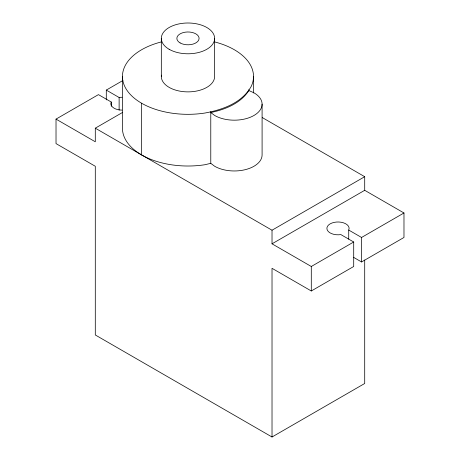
<?xml version="1.0" encoding="UTF-8"?>
<svg xmlns="http://www.w3.org/2000/svg" width="460" height="460" viewBox="0 0 460 460"><rect width="100%" height="100%" fill="white"/><g stroke="black" fill="none" stroke-linecap="round" stroke-linejoin="round"><path stroke-width="0.69" d="M248.866 90.551C240.609 103.391 225.181 109.514 210.778 112.545L214.682 115.483A27.772 16.031 0 0 0 253.954 115.483A27.772 16.031 0 0 0 253.954 92.811L248.866 90.551L248.866 89.648M364.705 260.021L364.705 383.49L272.021 437L95.295 334.966L95.295 166.273L56.022 143.6L56.022 119.111L98.44 94.622L111.274 102.034A11.109 6.411 0 0 0 122.003 110.107M106.294 99.883L106.294 90.091L122.889 80.506M56.022 119.111L95.295 141.784L95.295 128.179L122.481 112.487M272.021 230.213L364.705 176.703L364.705 190.308L272.021 243.817L272.021 230.213L95.295 128.179M272.021 243.817L311.293 266.489L353.705 242L353.705 266.489L311.293 290.979L272.021 268.306L272.021 437M353.705 242L340.872 234.594A11.109 6.411 0 0 1 326.933 228.959A11.109 6.411 0 0 1 338.968 222.007A11.109 6.411 0 0 1 348.726 230.058L361.56 237.469L403.978 212.98L403.978 237.469L361.56 261.958L353.619 257.37M262.091 104.144L262.091 154.934A27.772 16.031 0 0 1 244.944 169.746A27.772 16.031 0 0 1 214.682 166.273L210.778 163.334L204.941 164.726A65.538 37.835 0 0 1 122.44 128.179L122.44 76.487M262.257 117.559L364.705 176.703M364.705 190.308L403.978 212.98M106.294 90.091L119.128 97.497A11.109 6.411 0 0 1 122.003 97.278M361.56 237.469L361.56 261.958M348.726 230.058L348.726 239.154M311.293 266.489L311.293 290.979M253.517 76.487L253.517 93.001M214.636 38.393L214.636 76.487A26.657 15.393 0 0 1 186.817 91.862A26.657 15.393 0 0 1 161.42 75.147M210.778 111.636L210.778 163.334M161.322 38.393L161.322 76.487M141.64 103.241L141.64 154.934M119.128 97.497L119.128 110.095M111.274 102.034L111.274 106.231M214.78 41.958A65.538 37.835 0 0 1 251.281 86.279C242.012 102.936 222.669 109.745 204.941 113.034A65.538 37.835 0 0 1 126.23 89.159A65.538 37.835 0 0 1 161.178 41.958M180.124 42.924A11.109 6.411 0 0 0 198.708 40.049A11.109 6.411 0 0 0 185.104 32.194A11.109 6.411 0 0 0 180.124 42.924M169.13 49.277A26.657 15.393 0 0 0 213.727 42.377A26.657 15.393 0 0 0 181.079 23.523A26.657 15.393 0 0 0 169.13 49.277"/></g></svg>
